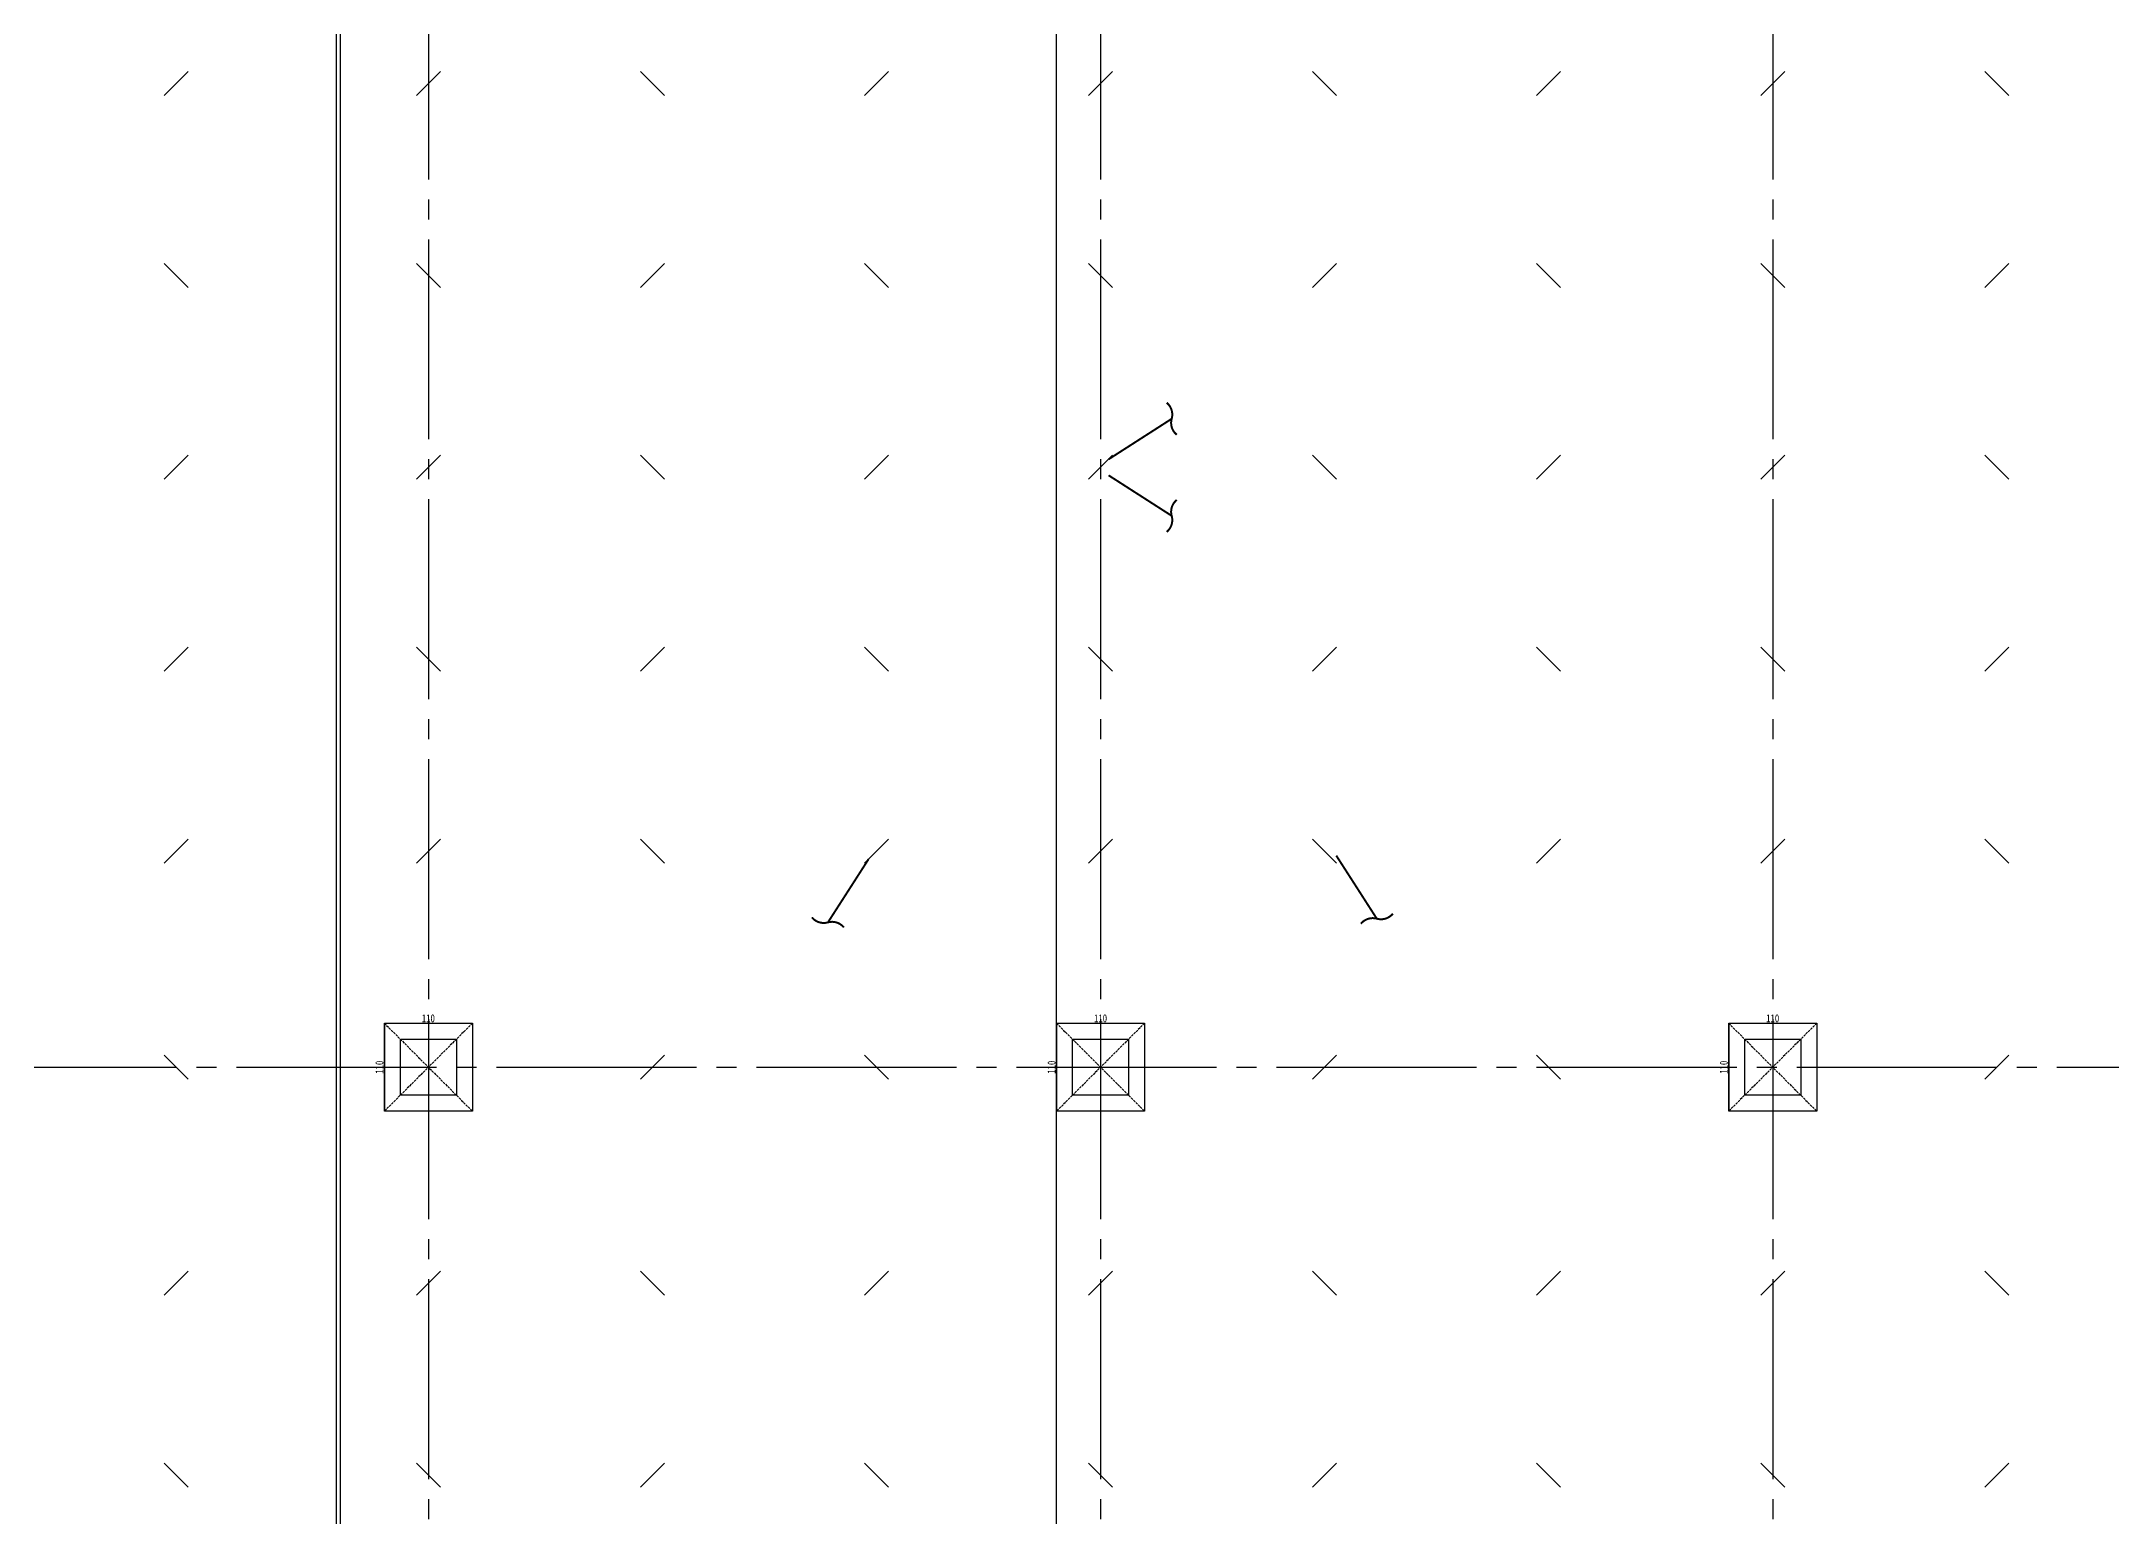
# Model space of a CAD drawing. Header units: millimetres. Extents: x -960 to 39633, y -720 to 12125.
# Drawn here: x 14636 to 17224, y 5438 to 7282 of the extents above; entities that cross this region are included whole.
import ezdxf

# ---------------------------------------------------------------- set-up
doc = ezdxf.new("R2010")
doc.units = ezdxf.units.MM
doc.header["$LTSCALE"] = 100
for name, pattern in [('X-S-FAB-L05$0$COL-CEN-LIN', [3.25, 2.5, -0.25, 0.25, -0.25]), ('X-S-FAB-L05$0$DASHED', [0.75, 0.5, -0.25]), ('X-S-FAB-L05$0$HIDDEN', [0.4, 0.3, -0.1])]:
    doc.linetypes.add(name, pattern=pattern)
for name, color, linetype in [('0-xref', 7, 'Continuous'), ('188K-SM-03-F05-ARCH-PA-Y2257103$0$K-W-P1-3.5-非抗', 200, 'Continuous'), ('X-S-FAB-L05$0$BEAM', 8, 'Continuous'), ('X-S-FAB-L05$0$BLOCK', 8, 'Continuous'), ('X-S-FAB-L05$0$BR-D', 8, 'X-S-FAB-L05$0$DASHED'), ('X-S-FAB-L05$0$CCL', 8, 'X-S-FAB-L05$0$COL-CEN-LIN'), ('X-S-FAB-L05$0$COL', 8, 'Continuous'), ('X-S-FAB-L05$0$COL-S', 8, 'Continuous'), ('X-S-FAB-L05$0$S-鋼柱', 8, 'Continuous'), ('X-S-FAB-L05$0$SLAB', 8, 'Continuous'), ('X-S-FAB-L05$0$斜撐', 8, 'Continuous')]:
    doc.layers.add(name, color=color, linetype=linetype)
doc.layers.add('X-S-FAB-L05$0$XREF', color=8, linetype='Continuous', lineweight=0)
doc.styles.add('X-S-FAB-L05$0$DIM', font='', dxfattribs={"width": 0.8})
doc.styles.get('X-S-FAB-L05$0$DIM').set_extended_font_data('MingLiU')
doc.dimstyles.new('X-S-FAB-L05$0$JJP_005_defpoint', dxfattribs={"dimtxt": 20, "dimasz": 0.5, "dimexe": 0.5, "dimexo": 0.5, "dimgap": 0.5, "dimtad": 1, "dimdsep": 46, "dimtxsty": 'X-S-FAB-L05$0$DIM', "dimblk": 'X-S-FAB-L05$0$_None', "dimcen": 10, "dimclrd": 256, "dimclre": 256, "dimclrt": 256, "dimadec": 0, "dimazin": 0, "dimtfac": 1, "dimtix": 1, "dimtmove": 2, "dimatfit": 3, "dimldrblk": 'X-S-FAB-L05$0$_None', "dimfxl": 0.5, "dimtolj": 1, "dimtzin": 0, "dimarcsym": 0})

# ---------------------------------------------------------------- blocks, each defined once
blk = doc.blocks.new('*D173')
at = {"layer": 'DefPoints', "lineweight": -2, "transparency": 16777216}
blk.add_line((0, 0), (110, 0), dxfattribs=at)
at = {"layer": 'DefPoints', "color": 0, "transparency": 16777216}
for p in [(0, 0), (110, 0), (110, 0)]:
    blk.add_point(p, dxfattribs=at)
at = {"layer": 'DefPoints', "transparency": 16777216, "insert": (55, 6.1), "char_height": 10, "attachment_point": 5, "style": 'X-S-FAB-L05$0$DIM'}
blk.add_mtext('\\A1;110', dxfattribs=at)
blk = doc.blocks.new('X-S-FAB-L05$0$_None')
blk = doc.blocks.new('*D174')
at = {"layer": 'DefPoints', "lineweight": -2, "transparency": 16777216}
blk.add_line((0, 0), (0, -110), dxfattribs=at)
at = {"layer": 'DefPoints', "color": 0, "transparency": 16777216}
for p in [(0, 0), (0, -110), (0, -110)]:
    blk.add_point(p, dxfattribs=at)
at = {"layer": 'DefPoints', "transparency": 16777216, "insert": (-6.1, -55), "char_height": 10, "attachment_point": 5, "rotation": 90, "style": 'X-S-FAB-L05$0$DIM'}
blk.add_mtext('\\A1;110', dxfattribs=at)
blk = doc.blocks.new('X-S-FAB-L05$0$斜撐')
at = {"layer": 'X-S-FAB-L05$0$BR-D', "const_width": 0.5}
blk.add_lwpolyline([(962.11, 215.55, -0.296213), (957.95, 215.19, 0.299957), (953.75, 214.85, 0.006918)], format="xyb", dxfattribs=at)
at = {"layer": 'X-S-FAB-L05$0$BR-D', "linetype": 'ByBlock', "const_width": 0.5}
blk.add_lwpolyline([(964.37, 197.57), (957.95, 215.19)], dxfattribs=at)
blk = doc.blocks.new('X-S-FAB-L05$0$SC1')
at = {"layer": 'DefPoints'}
blk.add_line((27925, 8342.1), (27955, 8312.1), dxfattribs=at)
blk = doc.blocks.new('X-S-FAB-L05$0$VC(C)')
at = {"layer": 'X-S-FAB-L05$0$S-鋼柱', "rotation": 90}
for p in [(23131.7, -20710), (23447.1, -20710), (24007.1, -20710), (24287.1, -20710), (24847.1, -20710), (25127.1, -20710), (23727.1, -20950), (24567.1, -20950), (25407.1, -20950), (23131.7, -21190), (23447.1, -21190), (24007.1, -21190), (24287.1, -21190), (24847.1, -21190), (25127.1, -21190), (23131.7, -21430), (23727.1, -21430), (24567.1, -21430), (25407.1, -21430), (23131.7, -21670), (23447.1, -21670), (24007.1, -21670), (24287.1, -21670), (24847.1, -21670), (25127.1, -21670), (23727.1, -21940), (24567.1, -21940), (25407.1, -21940), (23131.7, -22210), (23447.1, -22210), (24007.1, -22210), (24287.1, -22210), (24847.1, -22210), (25127.1, -22210), (23727.1, -22450), (24567.1, -22450), (25407.1, -22450)]:
    blk.add_blockref('X-S-FAB-L05$0$SC1', p, dxfattribs=at)
at = {"layer": 'X-S-FAB-L05$0$S-鋼柱'}
for p in [(-12540, -1097.1), (-11700, -1097.1), (-10860, -1097.1), (-13135.4, -1337.1), (-12820, -1337.1), (-12260, -1337.1), (-11980, -1337.1), (-11420, -1337.1), (-11140, -1337.1), (-12540, -1577.1), (-11700, -1577.1), (-10860, -1577.1), (-12820, -1817.1), (-12260, -1817.1), (-11980, -1817.1), (-11420, -1817.1), (-11140, -1817.1), (-12540, -2057.1), (-11700, -2057.1), (-10860, -2057.1), (-13135.4, -2327.1), (-12260, -2327.1), (-11420, -2327.1), (-12540, -2597.1), (-11700, -2597.1), (-10860, -2597.1), (-13135.4, -2837.1), (-12820, -2837.1), (-12260, -2837.1), (-11980, -2837.1), (-11420, -2837.1), (-11140, -2837.1)]:
    blk.add_blockref('X-S-FAB-L05$0$SC1', p, dxfattribs=at)
at = {"layer": 'X-S-FAB-L05$0$斜撐'}
for p, xscale, yscale, zscale, rotation in [((13947.4, 11247.2), 5.000000000000002, 5.000000000000002, 5.000000000000002, 282.6853631040207), ((13947.4, 2252.8), -5, 5, 5, 257.3146368959793), ((11182.8, 8282.6), -5.000000000000004, 5, 5, 167.3146368959792), ((20741.8, 8287.2), 5.000000000000001, 5.000000000000001, 5.000000000000001, 192.6853631040205)]:
    blk.add_blockref('X-S-FAB-L05$0$斜撐', p, dxfattribs=dict(at, xscale=xscale, yscale=yscale, zscale=zscale, rotation=rotation))
blk = doc.blocks.new('188K-SM-03-F05-ARCH-PA-Y2257103')
at = {"layer": '188K-SM-03-F05-ARCH-PA-Y2257103$0$K-W-P1-3.5-非抗'}
for p, q in [((15005, 732.5), (15005, 8265)), ((15010, 732.5), (15010, 8265))]:
    blk.add_line(p, q, dxfattribs=at)
blk = doc.blocks.new('*U58')
at = {"layer": 'DefPoints', "linetype": 'X-S-FAB-L05$0$HIDDEN', "ltscale": 0.1}
for p, q in [((110, 0), (0, -110)), ((0, 0), (110, -110))]:
    blk.add_line(p, q, dxfattribs=at)
at = {"layer": 'X-S-FAB-L05$0$COL', "ltscale": 0.1}
blk.add_lwpolyline([(0, 0), (110, 0), (110, -110), (0, -110)], close=True, dxfattribs=at)
at = {"layer": 'DefPoints'}
dim = blk.add_linear_dim(base=(0, -110), p1=(0, 0), p2=(0, -110), angle=90, dimstyle='X-S-FAB-L05$0$JJP_005_defpoint', override={"dimtxt": 10}, dxfattribs=at)
dim.commit()
dim.dimension.update_dxf_attribs({"geometry": '*D174', "text_midpoint": (-6.067, -55)})
dim = blk.add_linear_dim(base=(110, 0), p1=(0, 0), p2=(110, 0), dimstyle='X-S-FAB-L05$0$JJP_005_defpoint', override={"dimtxt": 10}, dxfattribs=at)
dim.commit()
dim.dimension.update_dxf_attribs({"geometry": '*D173', "text_midpoint": (55, 6.067)})
blk = doc.blocks.new('X-S-FAB-L05$0$FAB2-L05')
at = {"layer": 'X-S-FAB-L05$0$CCL'}
for p, q in [((-11040, 11005), (-11040, 0)), ((-10200, 11005), (-10200, 0)), ((-9360, 11005), (-9360, 0)), ((-26880, 6720), (1210, 6720))]:
    blk.add_line(p, q, dxfattribs=at)
at = {"layer": 'X-S-FAB-L05$0$COL-S'}
for points in [[(-11075, 6755), (-11005, 6755), (-11005, 6685), (-11075, 6685)], [(-10235, 6755), (-10165, 6755), (-10165, 6685), (-10235, 6685)], [(-9395, 6755), (-9325, 6755), (-9325, 6685), (-9395, 6685)]]:
    blk.add_lwpolyline(points, close=True, dxfattribs=at)
at = {"layer": 'X-S-FAB-L05$0$BEAM'}
for p in [(-11095, 6775), (-10255, 6775), (-9415, 6775)]:
    blk.add_blockref('*U58', p, dxfattribs=at)
blk = doc.blocks.new('X-S-FAB-L05')
at = {"layer": 'X-S-FAB-L05$0$COL-S'}
for points in [[(15085, 6035), (15155, 6035), (15155, 5965), (15085, 5965)], [(15925, 6035), (15995, 6035), (15995, 5965), (15925, 5965)], [(16765, 6035), (16835, 6035), (16835, 5965), (16765, 5965)]]:
    blk.add_lwpolyline(points, close=True, dxfattribs=at)
at = {"layer": 'X-S-FAB-L05$0$SLAB'}
blk.add_lwpolyline([(16015, 4530), (16672.5, 4530), (16672.5, 5003), (15905, 5003), (15905, 8945)], dxfattribs=at)
at = {"layer": 'X-S-FAB-L05$0$BEAM'}
for p in [(15065, 6055), (15905, 6055), (16745, 6055)]:
    blk.add_blockref('*U58', p, dxfattribs=at)
at = {"layer": 'X-S-FAB-L05$0$BLOCK'}
blk.add_blockref('X-S-FAB-L05$0$FAB2-L05', (26160, -720), dxfattribs=at)
at = {"layer": 'X-S-FAB-L05$0$XREF'}
blk.add_blockref('X-S-FAB-L05$0$VC(C)', (0, 0), dxfattribs=at)

msp = doc.modelspace()

# ---------------------------------------------------------------- block references
msp.add_blockref('188K-SM-03-F05-ARCH-PA-Y2257103', (0, 0))
at = {"layer": '0-xref'}
msp.add_blockref('X-S-FAB-L05', (0, 0), dxfattribs=at)

doc.saveas('drawing.dxf')
